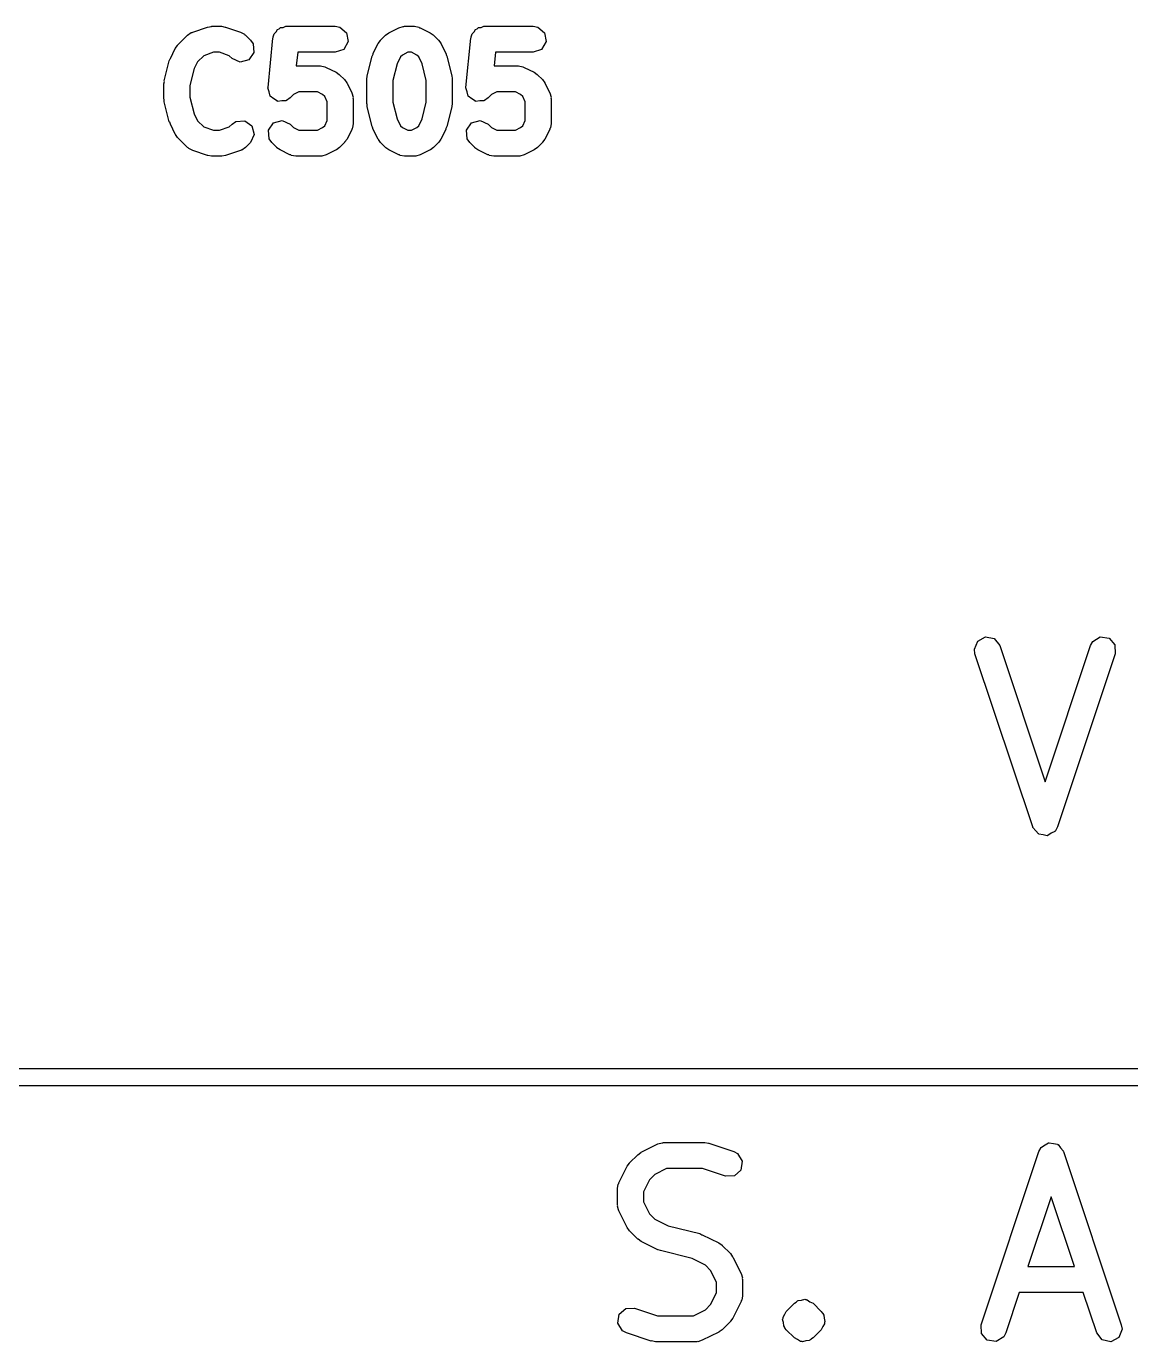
# Model space of a CAD drawing. Extents: x 59.1 to 151.1, y -119.5 to -80.2.
# Drawn here: x 125.34 to 131.72, y -119.53 to -111.93 of the extents above; entities that cross this region are included whole.
import ezdxf

# ---------------------------------------------------------------- set-up
doc = ezdxf.new("R2010")
doc.units = 0
doc.layers.add('BLACK', color=7, linetype='CONTINUOUS')

msp = doc.modelspace()

# ---------------------------------------------------------------- linework, layer by layer
at = {"layer": 'BLACK', "linetype": 'CONTINUOUS'}
for p, q in [((126.298, -111.967), (126.302, -111.964)), ((126.302, -111.964), (126.387, -111.935)), ((126.387, -111.935), (126.41, -111.932)), ((126.41, -111.932), (126.411, -111.931)), ((126.411, -111.931), (126.468, -111.931)), ((126.468, -111.931), (126.49, -111.935)), ((126.49, -111.935), (126.492, -111.935)), ((126.492, -111.935), (126.578, -111.964)), ((126.578, -111.964), (126.601, -111.976)), ((126.772, -111.974), (126.784, -111.963)), ((126.784, -111.963), (126.792, -111.949)), ((126.792, -111.949), (126.801, -111.945)), ((126.801, -111.945), (126.809, -111.938)), ((126.809, -111.938), (126.825, -111.937)), ((126.825, -111.937), (126.84, -111.931)), ((126.84, -111.931), (127.125, -111.931)), ((127.125, -111.931), (127.151, -111.936)), ((127.151, -111.936), (127.19, -111.969)), ((127.435, -111.968), (127.492, -111.939)), ((127.492, -111.939), (127.517, -111.932)), ((127.517, -111.932), (127.521, -111.933)), ((127.521, -111.933), (127.525, -111.931)), ((127.525, -111.931), (127.583, -111.931)), ((127.583, -111.931), (127.608, -111.936)), ((127.608, -111.936), (127.612, -111.939)), ((127.612, -111.939), (127.616, -111.939)), ((127.616, -111.939), (127.673, -111.968)), ((127.915, -111.974), (127.926, -111.963)), ((127.926, -111.963), (127.934, -111.949)), ((127.934, -111.949), (127.944, -111.945)), ((127.944, -111.945), (127.952, -111.938)), ((127.952, -111.938), (127.968, -111.937)), ((127.968, -111.937), (127.983, -111.931)), ((127.983, -111.931), (128.268, -111.931)), ((128.268, -111.931), (128.294, -111.936)), ((128.294, -111.936), (128.333, -111.969)), ((126.201, -112.059), (126.215, -112.041)), ((126.215, -112.039), (126.272, -111.982)), ((126.215, -112.041), (126.215, -112.039)), ((126.272, -111.982), (126.294, -111.967)), ((126.294, -111.967), (126.298, -111.967)), ((126.601, -111.976), (126.603, -111.98)), ((126.603, -111.98), (126.607, -111.982)), ((126.607, -111.982), (126.636, -112.011)), ((126.636, -112.011), (126.651, -112.032)), ((126.651, -112.032), (126.655, -112.083)), ((126.737, -112.285), (126.765, -111.999)), ((126.765, -111.999), (126.766, -111.995)), ((126.766, -111.993), (126.767, -111.991)), ((126.766, -111.995), (126.766, -111.993)), ((126.767, -111.991), (126.772, -111.974)), ((127.199, -112.019), (127.174, -112.064)), ((127.19, -111.969), (127.199, -112.019)), ((127.344, -112.087), (127.373, -112.03)), ((127.373, -112.03), (127.386, -112.012)), ((127.386, -112.012), (127.387, -112.011)), ((127.387, -112.011), (127.415, -111.982)), ((127.415, -111.982), (127.434, -111.969)), ((127.434, -111.969), (127.435, -111.968)), ((127.673, -111.968), (127.691, -111.981)), ((127.691, -111.981), (127.693, -111.982)), ((127.693, -111.982), (127.721, -112.011)), ((127.721, -112.011), (127.734, -112.029)), ((127.734, -112.029), (127.735, -112.03)), ((127.735, -112.03), (127.764, -112.087)), ((127.879, -112.285), (127.908, -111.999)), ((127.908, -111.999), (127.909, -111.995)), ((127.909, -111.993), (127.91, -111.991)), ((127.909, -111.995), (127.909, -111.993)), ((127.91, -111.991), (127.915, -111.974)), ((128.342, -112.019), (128.316, -112.064)), ((128.333, -111.969), (128.342, -112.019)), ((126.172, -112.119), (126.173, -112.116)), ((126.173, -112.116), (126.201, -112.059)), ((126.366, -112.101), (126.33, -112.137)), ((126.423, -112.081), (126.366, -112.101)), ((126.456, -112.081), (126.423, -112.081)), ((126.513, -112.101), (126.456, -112.081)), ((126.53, -112.117), (126.513, -112.101)), ((126.655, -112.083), (126.626, -112.125)), ((126.908, -112.081), (126.9, -112.16)), ((127.125, -112.081), (126.908, -112.081)), ((127.174, -112.064), (127.125, -112.081)), ((127.31, -112.217), (127.338, -112.103)), ((127.338, -112.103), (127.344, -112.091)), ((127.344, -112.091), (127.344, -112.087)), ((127.501, -112.108), (127.482, -112.147)), ((127.513, -112.097), (127.501, -112.108)), ((127.543, -112.081), (127.513, -112.097)), ((127.565, -112.081), (127.543, -112.081)), ((127.595, -112.097), (127.565, -112.081)), ((127.607, -112.108), (127.595, -112.097)), ((127.626, -112.147), (127.607, -112.108)), ((127.764, -112.087), (127.768, -112.1)), ((127.768, -112.1), (127.77, -112.103)), ((127.77, -112.103), (127.798, -112.217)), ((128.05, -112.081), (128.043, -112.16)), ((128.268, -112.081), (128.05, -112.081)), ((128.316, -112.064), (128.268, -112.081)), ((126.138, -112.245), (126.167, -112.131)), ((126.167, -112.131), (126.172, -112.119)), ((126.31, -112.175), (126.286, -112.273)), ((126.33, -112.137), (126.31, -112.175)), ((126.576, -112.138), (126.53, -112.117)), ((126.626, -112.125), (126.576, -112.138)), ((126.9, -112.16), (127.04, -112.16)), ((127.04, -112.16), (127.065, -112.165)), ((127.065, -112.165), (127.069, -112.167)), ((127.069, -112.167), (127.073, -112.168)), ((127.073, -112.168), (127.13, -112.196)), ((127.482, -112.147), (127.458, -112.244)), ((127.65, -112.244), (127.626, -112.147)), ((128.043, -112.16), (128.183, -112.16)), ((128.183, -112.16), (128.208, -112.165)), ((128.208, -112.165), (128.212, -112.167)), ((128.212, -112.167), (128.216, -112.168)), ((128.216, -112.168), (128.273, -112.196)), ((126.136, -112.264), (126.139, -112.249)), ((126.136, -112.349), (126.136, -112.264)), ((126.139, -112.249), (126.138, -112.245)), ((127.13, -112.196), (127.148, -112.21)), ((127.148, -112.21), (127.15, -112.211)), ((127.15, -112.211), (127.178, -112.239)), ((127.178, -112.239), (127.191, -112.257)), ((127.191, -112.257), (127.193, -112.259)), ((127.193, -112.259), (127.221, -112.316)), ((127.308, -112.235), (127.31, -112.22)), ((127.308, -112.378), (127.308, -112.235)), ((127.31, -112.22), (127.31, -112.217)), ((127.458, -112.244), (127.458, -112.369)), ((127.65, -112.369), (127.65, -112.244)), ((127.798, -112.217), (127.799, -112.232)), ((127.799, -112.232), (127.8, -112.235)), ((127.8, -112.235), (127.8, -112.378)), ((128.273, -112.196), (128.291, -112.21)), ((128.291, -112.21), (128.293, -112.211)), ((128.293, -112.211), (128.321, -112.239)), ((128.321, -112.239), (128.334, -112.257)), ((128.334, -112.257), (128.335, -112.259)), ((128.335, -112.259), (128.364, -112.316)), ((126.286, -112.273), (126.286, -112.34)), ((126.286, -112.34), (126.31, -112.437)), ((126.736, -112.286), (126.737, -112.285)), ((126.743, -112.31), (126.736, -112.286)), ((126.737, -112.285), (126.737, -112.285)), ((126.749, -112.334), (126.743, -112.31)), ((126.75, -112.335), (126.749, -112.334)), ((126.77, -112.35), (126.75, -112.335)), ((126.75, -112.335), (126.75, -112.335)), ((126.884, -112.325), (126.864, -112.345)), ((126.915, -112.31), (126.884, -112.325)), ((127.022, -112.31), (126.915, -112.31)), ((127.052, -112.325), (127.022, -112.31)), ((127.064, -112.337), (127.052, -112.325)), ((127.079, -112.367), (127.064, -112.337)), ((127.221, -112.316), (127.229, -112.341)), ((127.229, -112.341), (127.227, -112.345)), ((127.879, -112.286), (127.879, -112.285)), ((127.879, -112.285), (127.879, -112.285)), ((127.886, -112.31), (127.879, -112.286)), ((127.892, -112.334), (127.886, -112.31)), ((127.892, -112.335), (127.892, -112.334)), ((127.893, -112.335), (127.892, -112.335)), ((127.913, -112.35), (127.893, -112.335)), ((128.027, -112.325), (128.007, -112.345)), ((128.057, -112.31), (128.027, -112.325)), ((128.165, -112.31), (128.057, -112.31)), ((128.195, -112.325), (128.165, -112.31)), ((128.207, -112.337), (128.195, -112.325)), ((128.222, -112.367), (128.207, -112.337)), ((128.364, -112.316), (128.371, -112.341)), ((128.371, -112.341), (128.37, -112.345)), ((126.137, -112.353), (126.136, -112.349)), ((126.138, -112.367), (126.137, -112.353)), ((126.167, -112.482), (126.138, -112.367)), ((126.791, -112.364), (126.77, -112.35)), ((126.792, -112.365), (126.791, -112.364)), ((126.791, -112.364), (126.791, -112.364)), ((126.817, -112.362), (126.792, -112.365)), ((126.842, -112.361), (126.817, -112.362)), ((126.843, -112.36), (126.842, -112.36)), ((126.842, -112.36), (126.842, -112.361)), ((126.864, -112.345), (126.843, -112.36)), ((127.079, -112.474), (127.079, -112.367)), ((127.227, -112.345), (127.229, -112.349)), ((127.229, -112.349), (127.229, -112.492)), ((127.309, -112.381), (127.308, -112.378)), ((127.31, -112.396), (127.309, -112.381)), ((127.338, -112.51), (127.31, -112.396)), ((127.458, -112.369), (127.482, -112.466)), ((127.626, -112.466), (127.65, -112.369)), ((127.798, -112.396), (127.77, -112.51)), ((127.8, -112.378), (127.798, -112.393)), ((127.798, -112.393), (127.798, -112.396)), ((127.934, -112.364), (127.913, -112.35)), ((127.935, -112.365), (127.934, -112.364)), ((127.934, -112.364), (127.934, -112.364)), ((127.96, -112.362), (127.935, -112.365)), ((127.985, -112.361), (127.96, -112.362)), ((127.986, -112.36), (127.985, -112.36)), ((127.985, -112.36), (127.985, -112.361)), ((128.007, -112.345), (127.986, -112.36)), ((128.222, -112.474), (128.222, -112.367)), ((128.37, -112.345), (128.372, -112.349)), ((128.372, -112.349), (128.372, -112.492)), ((126.169, -112.485), (126.167, -112.482)), ((126.173, -112.497), (126.169, -112.485)), ((126.31, -112.437), (126.33, -112.476)), ((126.33, -112.476), (126.366, -112.512)), ((126.513, -112.512), (126.53, -112.496)), ((126.53, -112.496), (126.551, -112.481)), ((126.551, -112.481), (126.602, -112.477)), ((126.602, -112.477), (126.644, -112.506)), ((126.739, -112.53), (126.768, -112.488)), ((126.768, -112.488), (126.818, -112.475)), ((126.818, -112.475), (126.864, -112.496)), ((126.864, -112.496), (126.884, -112.516)), ((127.064, -112.505), (127.079, -112.474)), ((127.229, -112.492), (127.224, -112.518)), ((127.482, -112.466), (127.501, -112.505)), ((127.607, -112.505), (127.626, -112.466)), ((127.882, -112.53), (127.911, -112.488)), ((127.911, -112.488), (127.961, -112.475)), ((127.961, -112.475), (128.007, -112.496)), ((128.007, -112.496), (128.027, -112.516)), ((128.207, -112.505), (128.222, -112.474)), ((128.372, -112.492), (128.367, -112.518)), ((126.201, -112.554), (126.173, -112.497)), ((126.202, -112.555), (126.201, -112.554)), ((126.215, -112.574), (126.202, -112.555)), ((126.366, -112.512), (126.423, -112.531)), ((126.423, -112.531), (126.456, -112.531)), ((126.456, -112.531), (126.513, -112.512)), ((126.657, -112.556), (126.636, -112.602)), ((126.644, -112.506), (126.657, -112.556)), ((126.743, -112.581), (126.739, -112.53)), ((126.884, -112.516), (126.915, -112.531)), ((126.915, -112.531), (127.022, -112.531)), ((127.022, -112.531), (127.052, -112.516)), ((127.052, -112.516), (127.064, -112.505)), ((127.221, -112.526), (127.193, -112.583)), ((127.222, -112.521), (127.221, -112.526)), ((127.224, -112.518), (127.222, -112.521)), ((127.34, -112.513), (127.338, -112.51)), ((127.344, -112.526), (127.34, -112.513)), ((127.373, -112.583), (127.344, -112.526)), ((127.501, -112.505), (127.513, -112.516)), ((127.513, -112.516), (127.543, -112.531)), ((127.543, -112.531), (127.565, -112.531)), ((127.565, -112.531), (127.595, -112.516)), ((127.595, -112.516), (127.607, -112.505)), ((127.764, -112.526), (127.735, -112.583)), ((127.77, -112.51), (127.764, -112.522)), ((127.764, -112.522), (127.764, -112.526)), ((127.886, -112.581), (127.882, -112.53)), ((128.027, -112.516), (128.057, -112.531)), ((128.057, -112.531), (128.165, -112.531)), ((128.165, -112.531), (128.195, -112.516)), ((128.195, -112.516), (128.207, -112.505)), ((128.364, -112.526), (128.335, -112.583)), ((128.367, -112.518), (128.364, -112.521)), ((128.364, -112.521), (128.364, -112.526)), ((126.272, -112.631), (126.215, -112.574)), ((126.276, -112.633), (126.272, -112.631)), ((126.279, -112.637), (126.276, -112.633)), ((126.302, -112.649), (126.279, -112.637)), ((126.581, -112.646), (126.578, -112.649)), ((126.586, -112.646), (126.581, -112.646)), ((126.607, -112.631), (126.586, -112.646)), ((126.636, -112.602), (126.607, -112.631)), ((126.758, -112.602), (126.743, -112.581)), ((126.787, -112.631), (126.758, -112.602)), ((126.788, -112.632), (126.787, -112.631)), ((126.806, -112.645), (126.788, -112.632)), ((126.863, -112.674), (126.806, -112.645)), ((127.13, -112.645), (127.073, -112.674)), ((127.132, -112.644), (127.13, -112.645)), ((127.15, -112.631), (127.132, -112.644)), ((127.178, -112.602), (127.15, -112.631)), ((127.179, -112.601), (127.178, -112.602)), ((127.193, -112.583), (127.179, -112.601)), ((127.374, -112.584), (127.373, -112.583)), ((127.387, -112.602), (127.374, -112.584)), ((127.415, -112.631), (127.387, -112.602)), ((127.417, -112.632), (127.415, -112.631)), ((127.435, -112.645), (127.417, -112.632)), ((127.492, -112.674), (127.435, -112.645)), ((127.673, -112.645), (127.616, -112.674)), ((127.674, -112.644), (127.673, -112.645)), ((127.693, -112.631), (127.674, -112.644)), ((127.721, -112.602), (127.693, -112.631)), ((127.722, -112.601), (127.721, -112.602)), ((127.735, -112.583), (127.722, -112.601)), ((127.901, -112.602), (127.886, -112.581)), ((127.93, -112.631), (127.901, -112.602)), ((127.931, -112.632), (127.93, -112.631)), ((127.949, -112.645), (127.931, -112.632)), ((128.006, -112.674), (127.949, -112.645)), ((128.273, -112.645), (128.216, -112.674)), ((128.274, -112.644), (128.273, -112.645)), ((128.293, -112.631), (128.274, -112.644)), ((128.321, -112.602), (128.293, -112.631)), ((128.322, -112.601), (128.321, -112.602)), ((128.335, -112.583), (128.322, -112.601)), ((126.387, -112.678), (126.302, -112.649)), ((126.389, -112.678), (126.387, -112.678)), ((126.411, -112.681), (126.389, -112.678)), ((126.468, -112.681), (126.411, -112.681)), ((126.47, -112.681), (126.468, -112.681)), ((126.492, -112.678), (126.47, -112.681)), ((126.578, -112.649), (126.492, -112.678)), ((126.868, -112.674), (126.863, -112.674)), ((126.871, -112.677), (126.868, -112.674)), ((126.897, -112.681), (126.871, -112.677)), ((127.04, -112.681), (126.897, -112.681)), ((127.044, -112.68), (127.04, -112.681)), ((127.048, -112.681), (127.044, -112.68)), ((127.073, -112.674), (127.048, -112.681)), ((127.496, -112.674), (127.492, -112.674)), ((127.5, -112.677), (127.496, -112.674)), ((127.525, -112.681), (127.5, -112.677)), ((127.583, -112.681), (127.525, -112.681)), ((127.587, -112.68), (127.583, -112.681)), ((127.591, -112.681), (127.587, -112.68)), ((127.616, -112.674), (127.591, -112.681)), ((128.011, -112.674), (128.006, -112.674)), ((128.014, -112.677), (128.011, -112.674)), ((128.04, -112.681), (128.014, -112.677)), ((128.183, -112.681), (128.04, -112.681)), ((128.187, -112.68), (128.183, -112.681)), ((128.191, -112.681), (128.187, -112.68)), ((128.216, -112.674), (128.191, -112.681)), ((130.834, -115.481), (130.879, -115.456)), ((130.879, -115.456), (130.929, -115.466)), ((131.498, -115.484), (131.541, -115.457)), ((131.541, -115.457), (131.592, -115.464)), ((130.815, -115.528), (130.834, -115.481)), ((130.818, -115.554), (130.815, -115.528)), ((130.929, -115.466), (130.961, -115.507)), ((130.961, -115.507), (131.223, -116.293)), ((131.223, -116.293), (131.485, -115.507)), ((131.485, -115.507), (131.498, -115.484)), ((131.592, -115.464), (131.626, -115.503)), ((131.626, -115.503), (131.627, -115.554)), ((131.152, -116.554), (130.818, -115.554)), ((131.627, -115.554), (131.294, -116.554)), ((131.153, -116.556), (131.152, -116.554)), ((131.153, -116.558), (131.153, -116.556)), ((131.169, -116.576), (131.153, -116.558)), ((131.184, -116.594), (131.169, -116.576)), ((131.186, -116.595), (131.184, -116.594)), ((131.187, -116.596), (131.186, -116.595)), ((131.211, -116.6), (131.187, -116.596)), ((131.258, -116.591), (131.238, -116.604)), ((131.279, -116.58), (131.258, -116.591)), ((131.28, -116.578), (131.279, -116.58)), ((131.282, -116.577), (131.28, -116.578)), ((131.294, -116.554), (131.282, -116.577)), ((131.234, -116.605), (131.211, -116.6)), ((131.236, -116.604), (131.234, -116.605)), ((131.238, -116.604), (131.236, -116.604)), ((75, -117.95), (149, -117.95)), ((149, -118.05), (75, -118.05)), ((128.891, -118.433), (128.987, -118.385)), ((128.987, -118.385), (129.012, -118.378)), ((129.012, -118.378), (129.016, -118.379)), ((129.016, -118.379), (129.02, -118.377)), ((129.02, -118.377), (129.258, -118.377)), ((129.258, -118.377), (129.28, -118.381)), ((129.28, -118.381), (129.282, -118.381)), ((129.282, -118.381), (129.425, -118.429)), ((131.187, -118.429), (131.2, -118.406)), ((131.2, -118.406), (131.201, -118.405)), ((131.201, -118.405), (131.202, -118.403)), ((131.202, -118.403), (131.223, -118.391)), ((131.223, -118.391), (131.243, -118.379)), ((131.243, -118.379), (131.245, -118.379)), ((131.245, -118.379), (131.247, -118.378)), ((131.247, -118.378), (131.271, -118.383)), ((131.271, -118.383), (131.294, -118.386)), ((131.294, -118.386), (131.295, -118.388)), ((131.295, -118.388), (131.298, -118.388)), ((131.298, -118.388), (131.312, -118.407)), ((131.312, -118.407), (131.328, -118.425)), ((128.81, -118.514), (128.824, -118.496)), ((128.824, -118.495), (128.872, -118.447)), ((128.824, -118.496), (128.824, -118.495)), ((128.872, -118.447), (128.89, -118.434)), ((128.89, -118.434), (128.891, -118.433)), ((129.425, -118.429), (129.448, -118.441)), ((129.448, -118.441), (129.475, -118.485)), ((129.475, -118.485), (129.467, -118.536)), ((130.854, -119.429), (131.187, -118.429)), ((131.328, -118.425), (131.328, -118.427)), ((131.328, -118.427), (131.329, -118.429)), ((131.329, -118.429), (131.663, -119.429)), ((128.763, -118.609), (128.81, -118.514)), ((128.969, -118.562), (128.939, -118.592)), ((129.038, -118.527), (128.969, -118.562)), ((129.246, -118.527), (129.038, -118.527)), ((129.377, -118.571), (129.246, -118.527)), ((129.429, -118.57), (129.377, -118.571)), ((129.467, -118.536), (129.429, -118.57)), ((128.755, -118.643), (128.759, -118.617)), ((128.755, -118.738), (128.755, -118.643)), ((128.759, -118.617), (128.762, -118.614)), ((128.762, -118.614), (128.763, -118.609)), ((128.939, -118.592), (128.905, -118.661)), ((128.905, -118.661), (128.905, -118.72)), ((128.905, -118.72), (128.939, -118.789)), ((131.258, -118.69), (131.124, -119.092)), ((131.392, -119.092), (131.258, -118.69)), ((128.756, -118.742), (128.755, -118.738)), ((128.755, -118.747), (128.756, -118.742)), ((128.763, -118.772), (128.755, -118.747)), ((128.81, -118.867), (128.763, -118.772)), ((128.939, -118.789), (128.969, -118.819)), ((128.811, -118.868), (128.81, -118.867)), ((128.824, -118.886), (128.811, -118.868)), ((128.969, -118.819), (129.046, -118.858)), ((129.046, -118.858), (129.229, -118.903)), ((128.872, -118.934), (128.824, -118.886)), ((128.873, -118.935), (128.872, -118.934)), ((128.891, -118.948), (128.873, -118.935)), ((128.987, -118.996), (128.891, -118.948)), ((129.229, -118.903), (129.241, -118.909)), ((129.241, -118.909), (129.244, -118.909)), ((129.244, -118.909), (129.339, -118.957)), ((128.99, -118.996), (128.987, -118.996)), ((129.002, -119.001), (128.99, -118.996)), ((129.185, -119.047), (129.002, -119.001)), ((129.339, -118.957), (129.358, -118.97)), ((129.358, -118.97), (129.359, -118.971)), ((129.359, -118.971), (129.407, -119.018)), ((129.407, -119.018), (129.419, -119.037)), ((129.262, -119.085), (129.185, -119.047)), ((129.292, -119.116), (129.262, -119.085)), ((129.419, -119.037), (129.421, -119.038)), ((129.421, -119.038), (129.468, -119.133)), ((131.124, -119.092), (131.392, -119.092)), ((129.326, -119.184), (129.292, -119.116)), ((129.468, -119.133), (129.476, -119.158)), ((129.476, -119.158), (129.475, -119.162)), ((129.475, -119.162), (129.476, -119.167)), ((129.476, -119.167), (129.476, -119.262)), ((129.292, -119.313), (129.326, -119.244)), ((129.326, -119.244), (129.326, -119.184)), ((131.074, -119.242), (130.996, -119.476)), ((131.442, -119.242), (131.074, -119.242)), ((131.521, -119.476), (131.442, -119.242)), ((129.262, -119.343), (129.292, -119.313)), ((129.468, -119.295), (129.421, -119.391)), ((129.469, -119.291), (129.468, -119.295)), ((129.472, -119.288), (129.469, -119.291)), ((129.476, -119.262), (129.472, -119.288)), ((129.729, -119.352), (129.777, -119.304)), ((129.777, -119.304), (129.785, -119.298)), ((129.785, -119.298), (129.787, -119.296)), ((129.787, -119.296), (129.79, -119.295)), ((129.79, -119.295), (129.792, -119.292)), ((129.79, -119.295), (129.79, -119.295)), ((129.792, -119.292), (129.794, -119.292)), ((129.794, -119.292), (129.798, -119.289)), ((129.798, -119.289), (129.817, -119.287)), ((129.817, -119.287), (129.836, -119.282)), ((129.836, -119.282), (129.839, -119.284)), ((129.839, -119.284), (129.843, -119.283)), ((129.843, -119.283), (129.846, -119.285)), ((129.846, -119.285), (129.849, -119.285)), ((129.849, -119.285), (129.865, -119.296)), ((129.865, -119.296), (129.883, -119.304)), ((129.883, -119.304), (129.93, -119.352)), ((128.756, -119.42), (128.764, -119.369)), ((128.764, -119.369), (128.802, -119.335)), ((128.802, -119.335), (128.853, -119.334)), ((128.853, -119.334), (128.985, -119.377)), ((128.985, -119.377), (129.193, -119.377)), ((129.193, -119.377), (129.262, -119.343)), ((129.421, -119.391), (129.407, -119.409)), ((129.407, -119.409), (129.407, -119.41)), ((129.707, -119.398), (129.71, -119.392)), ((129.712, -119.417), (129.707, -119.398)), ((129.71, -119.385), (129.721, -119.369)), ((129.71, -119.392), (129.71, -119.385)), ((129.721, -119.369), (129.729, -119.352)), ((129.93, -119.352), (129.936, -119.36)), ((129.936, -119.36), (129.939, -119.362)), ((129.939, -119.362), (129.94, -119.365)), ((129.94, -119.365), (129.945, -119.373)), ((129.945, -119.373), (129.947, -119.392)), ((129.947, -119.392), (129.952, -119.411)), ((128.783, -119.464), (128.756, -119.42)), ((128.806, -119.476), (128.783, -119.464)), ((128.949, -119.524), (128.806, -119.476)), ((129.339, -119.472), (129.244, -119.519)), ((129.341, -119.471), (129.339, -119.472)), ((129.359, -119.458), (129.341, -119.471)), ((129.407, -119.41), (129.359, -119.458)), ((129.714, -119.436), (129.712, -119.417)), ((129.72, -119.445), (129.714, -119.436)), ((129.721, -119.448), (129.72, -119.445)), ((129.723, -119.45), (129.721, -119.448)), ((129.729, -119.458), (129.723, -119.45)), ((129.777, -119.505), (129.729, -119.458)), ((129.93, -119.458), (129.883, -119.505)), ((129.939, -119.44), (129.93, -119.458)), ((129.95, -119.424), (129.939, -119.44)), ((129.952, -119.411), (129.949, -119.417)), ((129.949, -119.417), (129.95, -119.424)), ((130.855, -119.48), (130.854, -119.429)), ((130.889, -119.518), (130.855, -119.48)), ((130.996, -119.476), (130.984, -119.499)), ((131.552, -119.516), (131.521, -119.476)), ((131.667, -119.454), (131.648, -119.502)), ((131.663, -119.429), (131.667, -119.454)), ((128.951, -119.523), (128.949, -119.524)), ((128.973, -119.527), (128.951, -119.523)), ((129.211, -119.527), (128.973, -119.527)), ((129.215, -119.526), (129.211, -119.527)), ((129.219, -119.527), (129.215, -119.526)), ((129.244, -119.519), (129.219, -119.527)), ((129.794, -119.514), (129.777, -119.505)), ((129.81, -119.525), (129.794, -119.514)), ((129.814, -119.525), (129.81, -119.525)), ((129.817, -119.526), (129.814, -119.525)), ((129.82, -119.526), (129.817, -119.526)), ((129.823, -119.527), (129.82, -119.526)), ((129.842, -119.522), (129.823, -119.527)), ((129.861, -119.52), (129.842, -119.522)), ((129.865, -119.518), (129.861, -119.52)), ((129.867, -119.517), (129.865, -119.518)), ((129.869, -119.515), (129.867, -119.517)), ((129.87, -119.515), (129.869, -119.515)), ((129.873, -119.514), (129.87, -119.515)), ((129.875, -119.511), (129.873, -119.514)), ((129.883, -119.505), (129.875, -119.511)), ((130.94, -119.526), (130.889, -119.518)), ((130.984, -119.499), (130.94, -119.526)), ((131.603, -119.527), (131.552, -119.516)), ((131.648, -119.502), (131.603, -119.527))]:
    msp.add_line(p, q, dxfattribs=at)

doc.saveas('drawing.dxf')
